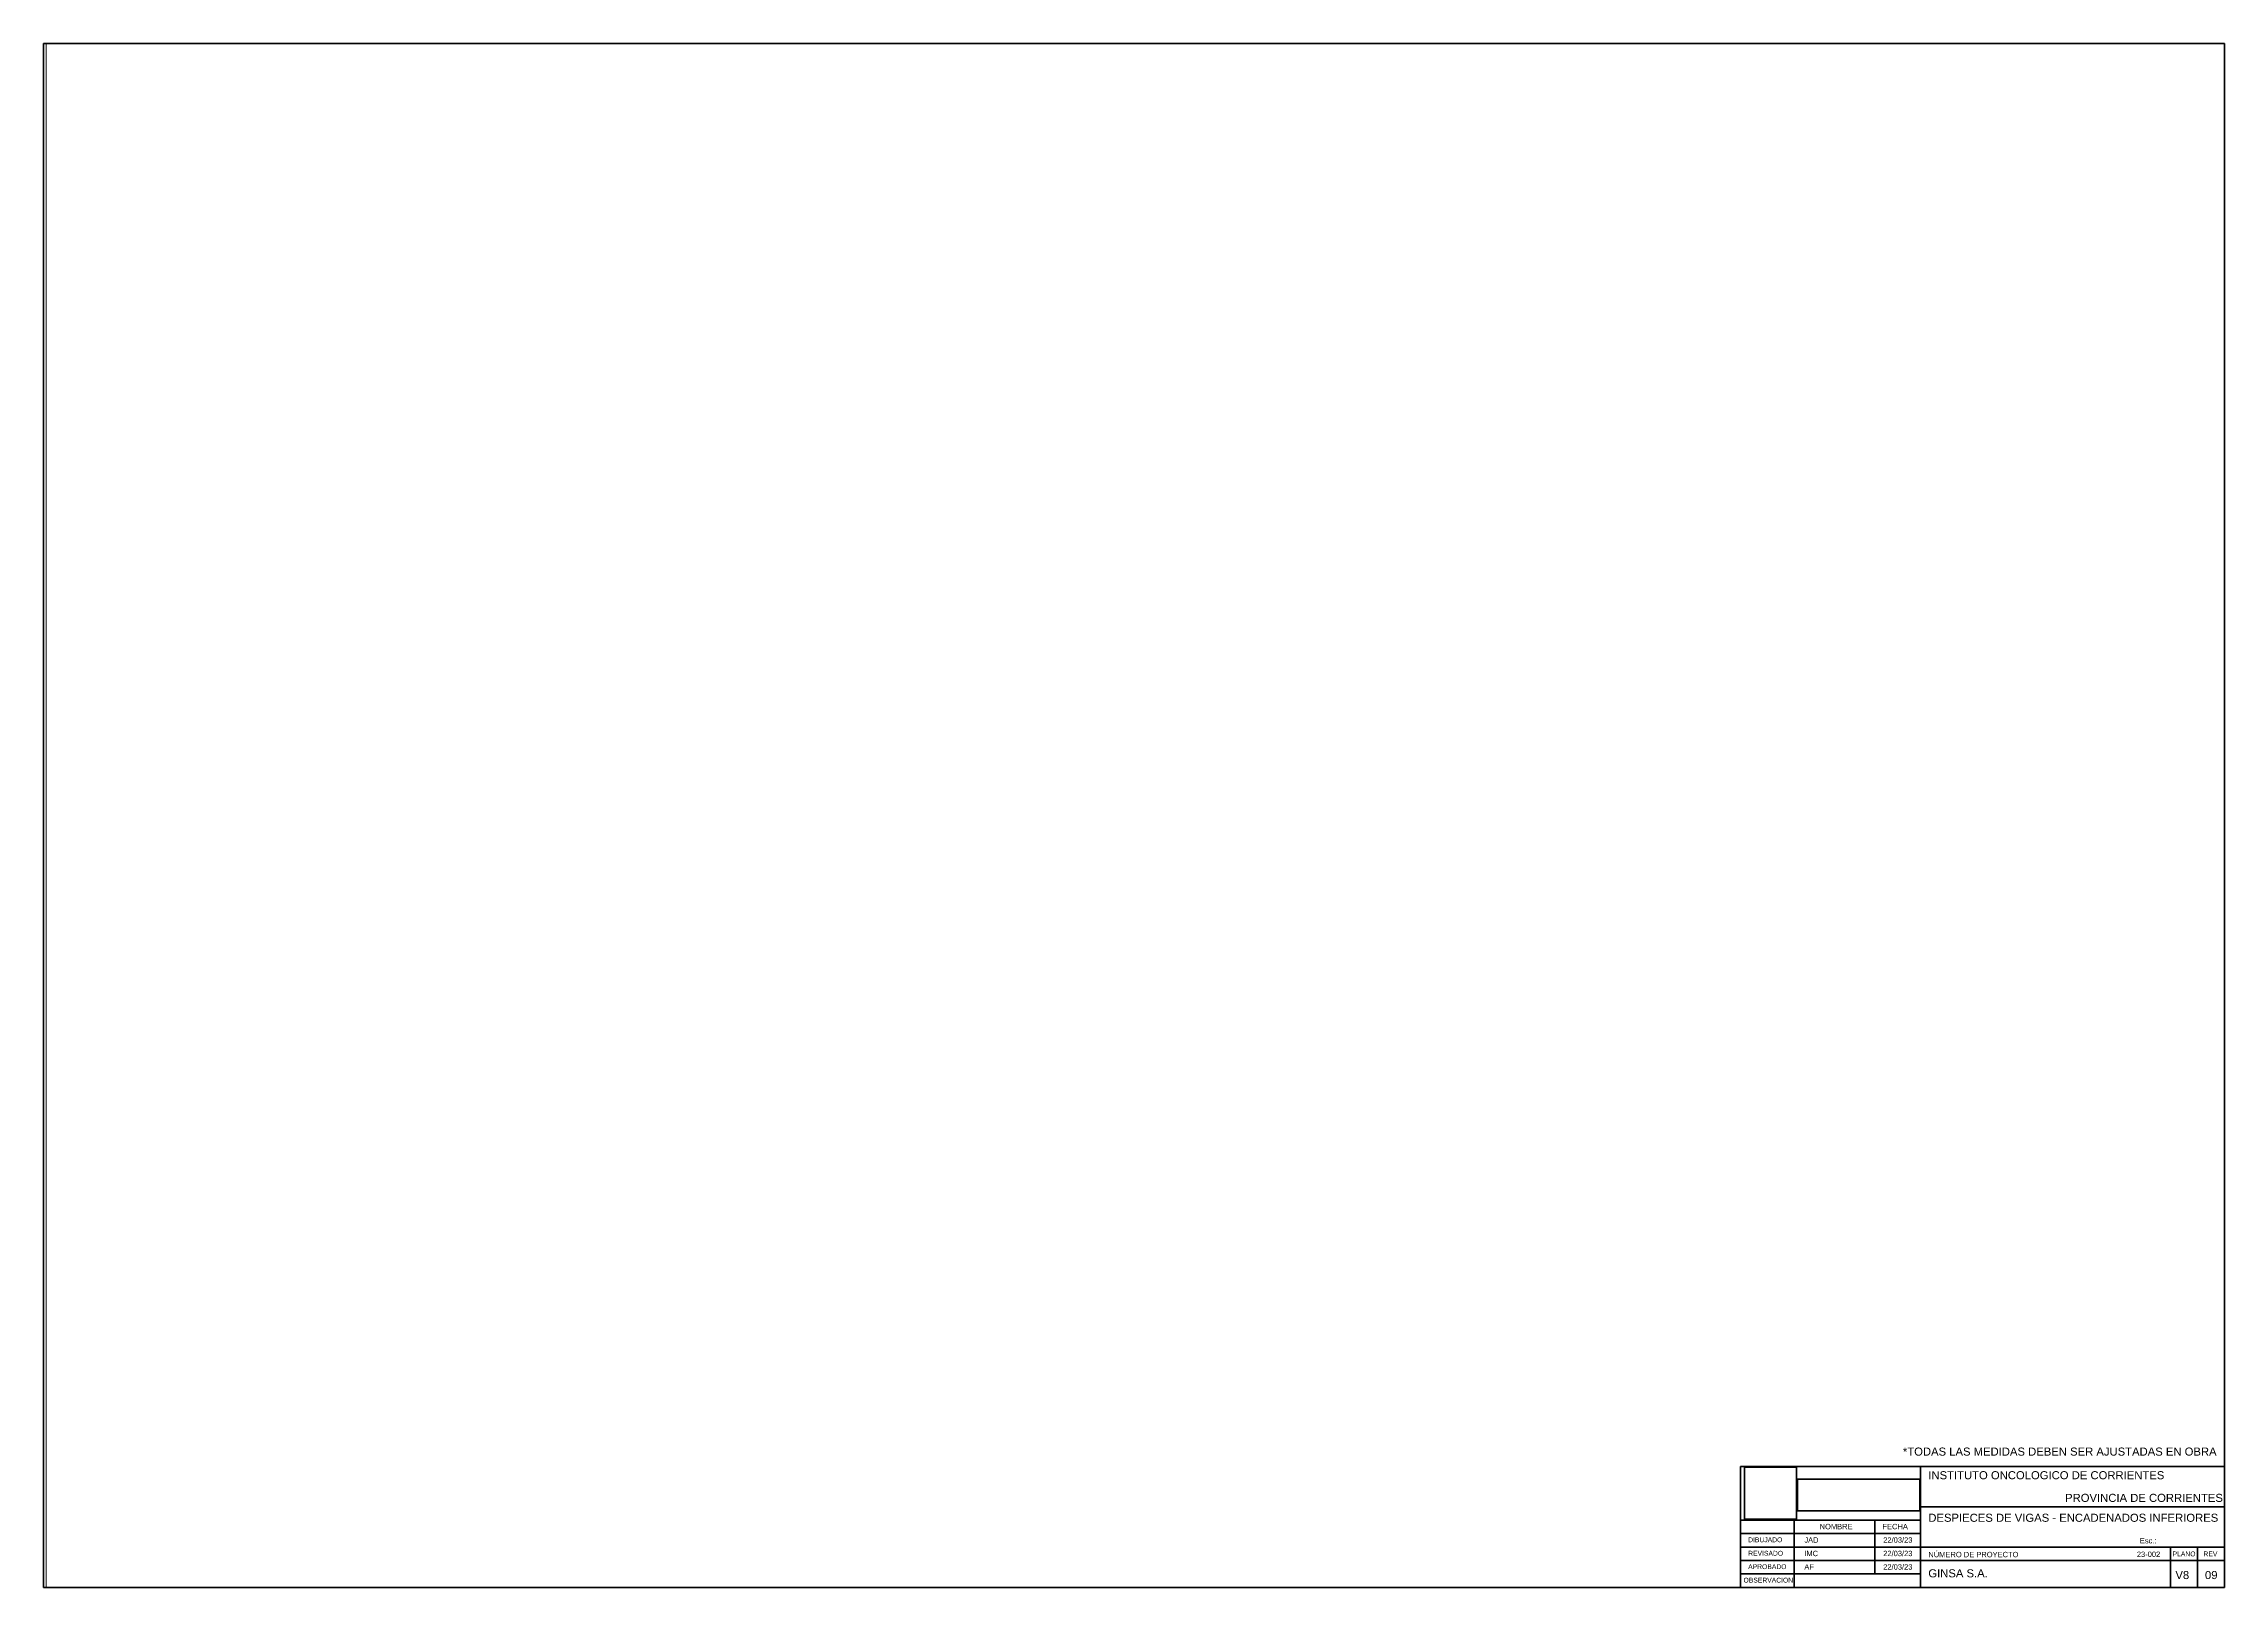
# Paper-space layout 'ROTULO' of a CAD drawing. Header units: millimetres. Extents: x 20 to 831, y 10 to 584.
import ezdxf

# ---------------------------------------------------------------- set-up
doc = ezdxf.new("R2010")
doc.units = ezdxf.units.MM
doc.layers.get('0').update_dxf_attribs({"plot": 0})
doc.layers.add('G-ANNO-TTLB', color=6, linetype='Continuous', lineweight=18)
doc.layers.add('G-ANNO-TTLB-MEDM', color=33, linetype='Continuous', lineweight=35)
doc.styles.add('Arial', font='arial.ttf', dxfattribs={"height": 2})
doc.styles.add('Arial_1', font='arial.ttf', dxfattribs={"height": 1.8})
doc.styles.add('Arial_2', font='arial.ttf', dxfattribs={"height": 3})
picture_1 = doc.add_image_def('image1.png', size_in_pixel=(327, 85))
picture_2 = doc.add_image_def('image2.jpg', size_in_pixel=(625, 625))

psp = doc.layouts.new('ROTULO')

# ---------------------------------------------------------------- linework, layer by layer
at = {"layer": 'G-ANNO-TTLB-MEDM'}
for p, q in [((651, 55), (651, 10)), ((651, 55), (831, 55)), ((718, 10), (718, 55)), ((651, 35), (718, 35)), ((671, 35), (671, 10)), ((701, 35), (701, 15)), ((718, 40), (831, 40)), ((651, 30), (718, 30)), ((651, 25), (831, 25)), ((811, 25), (811, 10)), ((821, 25), (821, 10)), ((651, 20), (831, 20)), ((718, 15), (651, 15))]:
    psp.add_line(p, q, dxfattribs=at)
psp.add_lwpolyline([(20, 10), (831, 10), (831, 584), (20, 584)], close=True, dxfattribs=at)

# ---------------------------------------------------------------- texts
at = {"layer": 'G-ANNO-TTLB', "lineweight": 9, "attachment_point": 1}
for s, insert, char_height, width, style in [('*TODAS LAS MEDIDAS DEBEN SER AJUSTADAS EN OBRA', (711.44, 61.99), 3, 123.2995, 'Arial_2'), ('INSTITUTO ONCOLOGICO DE CORRIENTES', (720.9, 53.2), 3, 123.2995, 'Arial_2'), ('PROVINCIA DE CORRIENTES', (771.76, 44.78), 3, 100.656, 'Arial_2'), ('NOMBRE', (680.48, 33.61), 2, 41.2067, 'Arial'), ('FECHA', (703.83, 33.61), 2, 41.2067, 'Arial'), ('DESPIECES DE VIGAS - ENCADENADOS INFERIORES', (720.9, 37.39), 3, 113.3243, 'Arial_2'), ('DIBUJADO', (653.9, 28.59), 1.8, 41.2067, 'Arial_1'), ('JAD', (674.79, 28.61), 2, 41.2067, 'Arial'), ('22/03/23', (704.12, 28.61), 2, 41.2067, 'Arial'), ('Esc.:', (799.56, 28.35), 2, 7.7764, 'Arial'), ('APROBADO', (653.9, 18.59), 1.8, 41.2067, 'Arial_1'), ('REVISADO', (653.9, 23.59), 1.8, 41.2067, 'Arial_1'), ('AF', (674.79, 18.61), 2, 41.2067, 'Arial'), ('IMC', (674.79, 23.61), 2, 41.2067, 'Arial'), ('22/03/23', (704.12, 23.61), 2, 41.2067, 'Arial'), ('22/03/23', (704.12, 18.61), 2, 41.2067, 'Arial'), ('GINSA S.A.', (720.9, 16.73), 3, 29.6428, 'Arial_2'), ('NÚMERO DE PROYECTO', (720.9, 23.21), 2, 41.2067, 'Arial'), ('23-002', (798.44, 23.3), 2, 31.2658, 'Arial'), ('PLANO', (811.74, 23.34), 1.8, 10.1814, 'Arial_1'), ('REV', (823.22, 23.34), 1.8, 6.173, 'Arial_1'), ('OBSERVACION', (652.18, 13.59), 1.8, 41.2067, 'Arial_1'), ('V8', (812.79, 16.09), 3, 8.2574, 'Arial_2'), ('09', (823.78, 16.09), 3, 8.2574, 'Arial_2')]:
    psp.add_mtext(s, dxfattribs=dict(at, insert=insert, char_height=char_height, width=width, style=style))

# ---------------------------------------------------------------- pictures from other files: only their frames are drawn
at = {"layer": 'G-ANNO-TTLB-MEDM'}
image = psp.add_image(picture_2, insert=(652.53, 35.35), size_in_units=(19.32, 19.32), dxfattribs=at)
image.dxf.flags = 7
image = psp.add_image(picture_1, insert=(672.3, 38.45), size_in_units=(45.46, 11.82), dxfattribs=at)
image.dxf.flags = 7

# ---------------------------------------------------------------- viewports
at = {"layer": '0'}
psp.add_viewport(center=(426, 297), size=(810, 574), view_center_point=(658.5, 273.796), view_height=57.4, dxfattribs=at)

doc.saveas('drawing.dxf')
